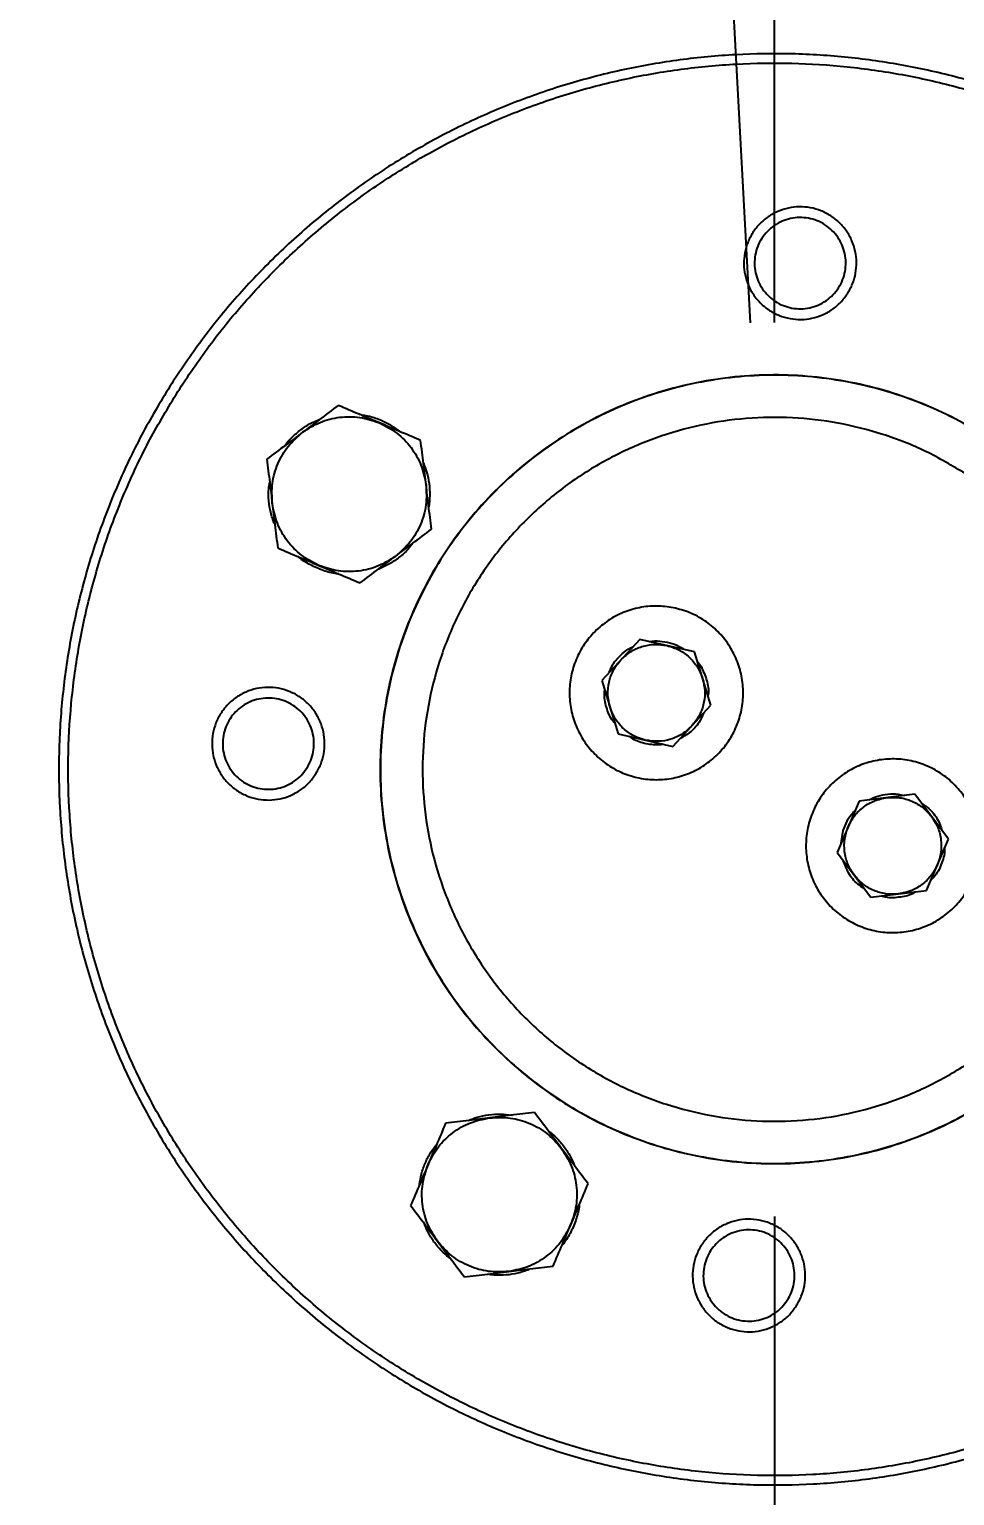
# Model space of a CAD drawing. Header units: millimetres. Extents: x 1293 to 41893, y 1011 to 26911.
# Drawn here: x 32228.7 to 32360.1, y 6979.1 to 7187.4 of the extents above; entities that cross this region are included whole.
import ezdxf

# ---------------------------------------------------------------- set-up
doc = ezdxf.new("R2010")
doc.units = ezdxf.units.MM
doc.header["$LTSCALE"] = 50
doc.layers.add('CAPA_1', color=7, linetype='Continuous')
doc.layers.add('MAQUINAS', color=11, linetype='Continuous')
doc.styles.add('SLDTEXTSTYLE0', font='TXT', dxfattribs={"width": 0.75})
doc.dimstyles.new('SLDDIMSTYLE0', dxfattribs={"dimtxt": 100, "dimasz": 100, "dimexe": 0, "dimexo": 0.0625, "dimgap": 25, "dimtad": 2, "dimdec": 0, "dimlfac": 1.5, "dimrnd": 1e-09, "dimzin": 12, "dimdsep": 46, "dimtxsty": 'SLDTEXTSTYLE0', "dimsah": 1, "dimcen": 0.09, "dimadec": 0, "dimazin": 3, "dimtfac": 1, "dimtdec": 0, "dimtofl": 0, "dimtmove": 0, "dimatfit": 3, "dimfxl": 1, "dimfrac": 2, "dimtolj": 1, "dimtzin": 12, "dimarcsym": 0})

# ---------------------------------------------------------------- blocks, each defined once
blk = doc.blocks.new('_D_31')
at = {"layer": 'CAPA_1', "transparency": 16777216}
for p, q in [((30433.48, 7043.47), (30433.48, 8732.61)), ((32334.55, 7145.82), (32334.55, 8732.61)), ((32334.55, 8682.61), (30433.48, 8682.61))]:
    blk.add_line(p, q, dxfattribs=at)
for points in [[(30433.48, 8682.61), (30533.48, 8667.22), (30533.48, 8697.99)], [(32334.55, 8682.61), (32234.55, 8697.99), (32234.55, 8667.22)]]:
    blk.add_solid(points, dxfattribs=at)
at = {"layer": 'CAPA_1', "transparency": 16777216, "insert": (31236.24, 8811.51), "char_height": 100, "attachment_point": 1, "style": 'SLDTEXTSTYLE0'}
blk.add_mtext('2852', dxfattribs=at)
blk = doc.blocks.new('_D_32')
at = {"layer": 'CAPA_1', "transparency": 16777216}
for p, q in [((32331.13, 7145.73), (32262.39, 8422.58)), ((32265.08, 8372.66), (30364, 8270.3)), ((30430.06, 7043.38), (30361.32, 8320.23))]:
    blk.add_line(p, q, dxfattribs=at)
for points in [[(32265.08, 8372.66), (32164.39, 8382.64), (32166.05, 8351.92)], [(30364, 8270.3), (30464.69, 8260.32), (30463.03, 8291.04)]]:
    blk.add_solid(points, dxfattribs=at)
at = {"layer": 'CAPA_1', "transparency": 16777216, "insert": (31160.05, 8442.25), "char_height": 100, "attachment_point": 1, "rotation": 3.0819, "style": 'SLDTEXTSTYLE0'}
blk.add_mtext('2856', dxfattribs=at)
blk = doc.blocks.new('_D_33')
at = {"layer": 'CAPA_1', "transparency": 16777216}
for p, q in [((32398.05, 7082.32), (33347.97, 7082.32)), ((33297.97, 7082.32), (33297.97, 6676.03)), ((32899.11, 6676.03), (33347.97, 6676.03))]:
    blk.add_line(p, q, dxfattribs=at)
for points in [[(33297.97, 7082.32), (33282.59, 6982.32), (33313.36, 6982.32)], [(33297.97, 6676.03), (33313.36, 6776.03), (33282.59, 6776.03)]]:
    blk.add_solid(points, dxfattribs=at)
at = {"layer": 'CAPA_1', "transparency": 16777216, "insert": (33169.07, 6768.34), "char_height": 100, "attachment_point": 1, "rotation": 90, "style": 'SLDTEXTSTYLE0'}
blk.add_mtext('609', dxfattribs=at)
blk = doc.blocks.new('_D_37')
at = {"layer": 'CAPA_1', "transparency": 16777216}
for p, q in [((32334.55, 7018.82), (32334.55, 4682.7)), ((31494.97, 5040.86), (31494.97, 4682.7)), ((31494.97, 4732.7), (32334.55, 4732.7))]:
    blk.add_line(p, q, dxfattribs=at)
for points in [[(31494.97, 4732.7), (31594.97, 4717.31), (31594.97, 4748.08)], [(32334.55, 4732.7), (32234.55, 4748.08), (32234.55, 4717.31)]]:
    blk.add_solid(points, dxfattribs=at)
at = {"layer": 'CAPA_1', "transparency": 16777216, "insert": (31766.98, 4861.6), "char_height": 100, "attachment_point": 1, "style": 'SLDTEXTSTYLE0'}
blk.add_mtext('1259', dxfattribs=at)

msp = doc.modelspace()

# ---------------------------------------------------------------- linework, layer by layer
at = {"layer": 'MAQUINAS', "linetype": 'Continuous', "lineweight": 25}
for p, q in [((32315.3956208, 7100.784431), (32309.9959803, 7094.9414852)), ((32323.1555806, 7099.029678), (32315.3956208, 7100.784431)), ((32325.5158998, 7091.4319793), (32323.1555806, 7099.029678)), ((32323.5882563, 7097.6369259), (32324.1079892, 7096.9175833)), ((32323.8751954, 7096.7132894), (32324.1079892, 7096.9175833)), ((32309.9959803, 7094.9414852), (32312.3562996, 7087.3437864)), ((32320.1162593, 7085.5890335), (32325.5158998, 7091.4319793)), ((32312.3562996, 7087.3437864), (32320.1162593, 7085.5890335)), ((32354.4571238, 7078.7820434), (32346.5596578, 7077.8196689)), ((32359.2392976, 7072.4238246), (32354.4571238, 7078.7820434)), ((32346.5596578, 7077.8196689), (32343.4443657, 7070.4990754)), ((32344.0200177, 7071.8517942), (32344.2994478, 7073.6230715)), ((32356.1240054, 7065.1032311), (32359.2392976, 7072.4238246)), ((32343.4443657, 7070.4990754), (32348.2265395, 7064.1408566)), ((32348.2265395, 7064.1408566), (32356.1240054, 7065.1032311))]:
    msp.add_line(p, q, dxfattribs=at)
for points in [[(32558.7347121, 6937.3078323), (32561.3785996, 6941.5440253), (32566.6663746, 6950.0164113), (32573.678706, 6963.2635377), (32579.9892899, 6976.8525137), (32585.5140576, 6990.7821199), (32590.252832, 7004.9973991), (32594.186093, 7019.4566069), (32597.3027003, 7034.1134502), (32599.5925169, 7048.9220272), (32601.048427, 7063.8356874), (32601.6658259, 7078.8075222), (32601.4427774, 7093.7904205), (32600.3799817, 7108.7372418), (32598.480783, 7123.6009574), (32595.751157, 7138.3348008), (32592.1996919, 7152.8924138), (32587.8375621, 7167.2279927), (32582.6784925, 7181.2964325), (32576.7387153, 7195.0534687), (32570.0369192, 7208.4558166), (32562.5941907, 7221.4613074), (32554.4339474, 7234.0290211), (32545.5818642, 7246.1194149), (32536.0657932, 7257.694448), (32525.9156755, 7268.7177011), (32515.1634471, 7279.154491), (32503.8429384, 7288.9719796), (32491.989768, 7298.1392775), (32479.6412304, 7306.6275409), (32466.8361785, 7314.4100628), (32453.6149019, 7321.4623563), (32440.0189996, 7327.7622323), (32426.0912492, 7333.2898692), (32411.8754727, 7338.0278748), (32397.4163982, 7341.9613418), (32382.7595192, 7345.0778939), (32367.9509517, 7347.3677253), (32353.037289, 7348.8236314), (32338.0654549, 7349.4410314), (32323.0825564, 7349.2179826), (32308.1357352, 7348.155187), (32293.2720195, 7346.2559883), (32278.5381762, 7343.5263622), (32263.9805632, 7339.9748972), (32249.6449843, 7335.6127674), (32235.5765445, 7330.4536977), (32221.8195083, 7324.5139205), (32208.4171604, 7317.8121245), (32195.4116696, 7310.369396), (32182.8439559, 7302.2091526), (32170.7535621, 7293.3570695), (32159.1785289, 7283.8409985), (32148.1552758, 7273.6908808), (32137.718486, 7262.9386524), (32127.9009974, 7251.6181437), (32118.7336995, 7239.7649733), (32110.245436, 7227.4164357), (32102.4629142, 7214.6113838), (32095.4106207, 7201.3901072), (32089.1107447, 7187.7942049), (32083.5831078, 7173.8664545), (32078.8451021, 7159.650678), (32074.9116352, 7145.1916035), (32071.7950831, 7130.5347245), (32069.5052516, 7115.726157), (32068.0493455, 7100.8124943), (32067.4319456, 7085.8406602), (32067.6549943, 7070.8577617), (32068.71779, 7055.9109405), (32070.6169887, 7041.0472248), (32073.3466147, 7026.3133814), (32076.8980797, 7011.7557685), (32081.2602095, 6997.4201896), (32086.4192792, 6983.3517498), (32092.3590564, 6969.5947135), (32099.0608524, 6956.1923656), (32106.5035809, 6943.1868748), (32114.6638243, 6930.6191612), (32123.5159075, 6918.5287674), (32133.0319785, 6906.9537342), (32143.1820962, 6895.9304811), (32153.9343246, 6885.4936913), (32165.2548333, 6875.6762027), (32177.1080037, 6866.5089048), (32189.4565413, 6858.0206413), (32202.2615932, 6850.2381195), (32215.4828698, 6843.185826), (32229.0787721, 6836.8859499), (32243.0065225, 6831.3583131), (32257.2222989, 6826.6203074), (32271.6813735, 6822.6868405), (32286.3382525, 6819.5702883), (32301.1468199, 6817.2804569), (32316.0604827, 6815.8245508), (32331.0323168, 6815.2071508), (32346.0152153, 6815.4301996), (32360.9620365, 6816.4929953), (32375.8257522, 6818.3921939), (32390.5595955, 6821.12182), (32405.1172085, 6824.673285), (32419.4527874, 6829.0354148), (32433.5212273, 6834.1944844), (32447.2782632, 6840.1342618), (32460.6806121, 6846.8360572), (32473.686099, 6854.2787882), (32486.2538274, 6862.4390221), (32498.3441661, 6871.2911409), (32509.9194052, 6880.8070786), (32520.9418895, 6890.9576936), (32531.3815485, 6901.7080661), (32541.1883293, 6913.0355013), (32550.3955893, 6924.8628218), (32555.9550045, 6933.1594955), (32558.7347121, 6937.3078323)], [(32533.2654109, 6953.782838), (32530.8015004, 6950.1057854), (32525.8736792, 6942.7516801), (32517.7124375, 6932.2680377), (32509.0197854, 6922.2274897), (32499.766155, 6912.6984454), (32489.995913, 6903.7010214), (32479.7357135, 6895.2661702), (32469.018934, 6887.4197228), (32457.8789999, 6880.1865567), (32446.3510402, 6873.5893794), (32434.4713052, 6867.6489616), (32422.2771785, 6862.3839903), (32409.8070258, 6857.8110322), (32397.1000832, 6853.9444752), (32384.1963314, 6850.796485), (32371.1363703, 6848.3769663), (32357.9612915, 6846.6935318), (32344.7125487, 6845.7514782), (32331.4318271, 6845.5537695), (32318.160913, 6846.1010279), (32304.9415615, 6847.3915315), (32291.8153656, 6849.4212197), (32278.8236252, 6852.1837066), (32266.0072171, 6855.6703003), (32253.4064664, 6859.8700307), (32241.0610197, 6864.7696838), (32229.0097205, 6870.3538436), (32217.2904866, 6876.6049402), (32205.9401909, 6883.5033054), (32194.9945458, 6891.0272343), (32184.4879903, 6899.1530539), (32174.4535819, 6907.8551974), (32164.9228925, 6917.1062845), (32155.9259093, 6926.877208), (32147.49094, 6937.1372249), (32139.6445242, 6947.8540533), (32132.4113497, 6958.9939743), (32125.8141746, 6970.5219375), (32119.8737562, 6982.4016715), (32114.6087851, 6994.5957985), (32110.0358269, 7007.0659512), (32106.16927, 7019.7728938), (32103.0212797, 7032.6766456), (32100.601761, 7045.7366066), (32098.9183265, 7058.9116854), (32097.9762729, 7072.1604283), (32097.7785642, 7085.4411498), (32098.3258226, 7098.712064), (32099.6163262, 7111.9314154), (32101.6460145, 7125.0576113), (32104.4085014, 7138.0493518), (32107.895095, 7150.8657599), (32112.0948254, 7163.4665106), (32116.9944785, 7175.8119572), (32122.5786383, 7187.8632564), (32128.8297349, 7199.5824904), (32135.7281001, 7210.932786), (32143.252029, 7221.8784311), (32151.3778486, 7232.3849867), (32160.0799921, 7242.4193951), (32169.3310792, 7251.9500845), (32179.1020027, 7260.9470677), (32189.3620196, 7269.382037), (32200.0788481, 7277.2284528), (32211.218769, 7284.4616273), (32222.7467322, 7291.0588024), (32234.6264663, 7296.9992208), (32246.8205933, 7302.2641919), (32259.2907459, 7306.83715), (32271.9976885, 7310.703707), (32284.9014403, 7313.8516972), (32297.9614013, 7316.271216), (32311.1364801, 7317.9546505), (32324.385223, 7318.8967041), (32337.6659446, 7319.0944127), (32350.9368587, 7318.5471543), (32364.1562102, 7317.2566508), (32377.2824061, 7315.2269625), (32390.2741465, 7312.4644756), (32403.0905546, 7308.9778819), (32415.6913053, 7304.7781516), (32428.036752, 7299.8784984), (32440.0880512, 7294.2943386), (32451.8072851, 7288.043242), (32463.1575808, 7281.1448768), (32474.1032259, 7273.6209479), (32484.6097814, 7265.4951283), (32494.6441898, 7256.7929849), (32504.1748792, 7247.5418977), (32513.1718624, 7237.7709743), (32521.6068317, 7227.5109574), (32529.4532475, 7216.7941289), (32536.686422, 7205.6542079), (32543.2835971, 7194.1262448), (32549.2240155, 7182.2465107), (32554.4889866, 7170.0523837), (32559.0619447, 7157.5822311), (32562.9285017, 7144.8752885), (32566.076492, 7131.9715367), (32568.4960107, 7118.9115756), (32570.1794452, 7105.7364968), (32571.1214989, 7092.4877539), (32571.3192072, 7079.2070325), (32570.7719498, 7065.9361178), (32569.4814427, 7052.7167686), (32567.4517676, 7039.5905642), (32564.6892317, 7026.5988554), (32561.2028206, 7013.7823292), (32557.0024088, 7001.1820193), (32552.1052989, 6988.8349276), (32546.5116478, 6976.7897679), (32540.2959733, 6965.0476209), (32535.6089317, 6957.5377656), (32533.2654109, 6953.782838)], [(32530.4665867, 6955.5932782), (32528.037379, 6951.968015), (32523.1789638, 6944.7174887), (32515.1326691, 6934.3815032), (32506.5624487, 6924.4823714), (32497.4391512, 6915.087539), (32487.8065182, 6906.2168393), (32477.6908286, 6897.9007888), (32467.1249896, 6890.1648547), (32456.141956, 6883.0335643), (32444.776362, 6876.5293049), (32433.0639472, 6870.6725549), (32421.0415687, 6865.4817382), (32408.747052, 6860.973188), (32396.2190804, 6857.1610895), (32383.4970716, 6854.0574372), (32370.6210537, 6851.6719962), (32357.6315394, 6850.012272), (32344.5693985, 6849.0834868), (32331.4757294, 6848.8885628), (32318.3917295, 6849.4281133), (32305.3585661, 6850.7004407), (32292.4172462, 6852.7015419), (32279.608488, 6855.4251205), (32266.9725927, 6858.8626072), (32254.5493173, 6863.0031865), (32242.3777502, 6867.8338304), (32230.4961876, 6873.3393401), (32218.9420133, 6879.502393), (32207.751581, 6886.3035981), (32196.9600999, 6893.7215562), (32186.601524, 6901.7329277), (32176.7084453, 6910.3125057), (32167.311991, 6919.4332959), (32158.4417258, 6929.0666007), (32150.1255589, 6939.1821103), (32142.3896561, 6949.7479975), (32135.2583572, 6960.7310182), (32128.7541001, 6972.0966157), (32122.8973495, 6983.8090296), (32117.706533, 6995.8314083), (32113.1979827, 7008.125925), (32109.3858843, 7020.6538965), (32106.2822319, 7033.3759054), (32103.8967909, 7046.2519233), (32102.2370668, 7059.2414376), (32101.3082815, 7072.3035785), (32101.1133575, 7085.3972476), (32101.652908, 7098.4812474), (32102.9252355, 7111.5144109), (32104.9263366, 7124.4557308), (32107.6499152, 7137.2644889), (32111.087402, 7149.9003843), (32115.2279812, 7162.3236596), (32120.0586251, 7174.4952267), (32125.5641348, 7186.3767893), (32131.7271878, 7197.9309636), (32138.5283929, 7209.121396), (32145.946351, 7219.912877), (32153.9577224, 7230.2714529), (32162.5373004, 7240.1645317), (32171.6580906, 7249.560986), (32181.2913954, 7258.4312511), (32191.406905, 7266.747418), (32201.9727923, 7274.4833209), (32212.9558129, 7281.6146197), (32224.3214104, 7288.1188769), (32236.0338243, 7293.9756274), (32248.056203, 7299.166444), (32260.3507197, 7303.6749943), (32272.8786913, 7307.4870927), (32285.6007001, 7310.590745), (32298.476718, 7312.976186), (32311.4662323, 7314.6359102), (32324.5283732, 7315.5646954), (32337.6220423, 7315.7596195), (32350.7060422, 7315.2200689), (32363.7392056, 7313.9477415), (32376.6805255, 7311.9466404), (32389.4892837, 7309.2230617), (32402.125179, 7305.785575), (32414.5484543, 7301.6449958), (32426.7200214, 7296.8143518), (32438.601584, 7291.3088422), (32450.1557584, 7285.1457892), (32461.3461907, 7278.3445841), (32472.1376718, 7270.926626), (32482.4962476, 7262.9152546), (32492.3893264, 7254.3356765), (32501.7857807, 7245.2148864), (32510.6560459, 7235.5815815), (32518.9722128, 7225.4660719), (32526.7081156, 7214.9001847), (32533.8394145, 7203.917164), (32540.3436716, 7192.5515666), (32546.2004222, 7180.8391527), (32551.3912387, 7168.816774), (32555.899789, 7156.5222573), (32559.7118874, 7143.9942857), (32562.8155398, 7131.2722769), (32565.2009808, 7118.3962589), (32566.8607049, 7105.4067446), (32567.7894902, 7092.3446037), (32567.984414, 7079.2509348), (32567.4448644, 7066.1669343), (32566.1725335, 7053.1337731), (32564.1714453, 7040.1924449), (32561.4478184, 7027.3837179), (32558.0105117, 7014.7477061), (32553.8692606, 7002.3248654), (32549.0411241, 6990.1516764), (32543.5262568, 6978.2761668), (32537.398127, 6966.6994022), (32532.7771001, 6959.2953195), (32530.4665867, 6955.5932782)], [(32250.3042745, 7136.8183407), (32248.927649, 7134.5804599), (32246.174398, 7130.1046983), (32242.7285514, 7123.0064484), (32239.8115167, 7115.6815001), (32237.4885614, 7108.1444289), (32235.761338, 7100.4498985), (32234.64389, 7092.6431525), (32234.1421974, 7084.7729104), (32234.2595968, 7076.8875371), (32234.9952993, 7069.035691), (32236.3447865, 7061.2657699), (32238.2997336, 7053.6256809), (32240.848089, 7046.1625271), (32243.9741408, 7038.9223213), (32247.6586162, 7031.9497019), (32251.8787989, 7025.2876573), (32256.6086702, 7018.9772614), (32261.8190689, 7013.0574197), (32267.477871, 7007.56463), (32273.5501883, 7002.5327573), (32279.9985828, 6997.9928247), (32286.7832981, 6993.9728224), (32293.8625041, 6990.4975351), (32301.1925552, 6987.588389), (32308.7282592, 6985.26332), (32316.4231559, 6983.5366629), (32324.2298037, 6982.4190632), (32332.1000722, 6981.9174112), (32339.9854383, 6982.0347998), (32347.8372864, 6982.7705052), (32355.607207, 6984.1199916), (32363.2472961, 6986.0749389), (32370.7104499, 6988.6232942), (32377.9506556, 6991.7493461), (32384.9232751, 6995.4338214), (32391.5853196, 6999.6540042), (32397.8957156, 7004.3838755), (32403.8155573, 7009.5942741), (32409.3083469, 7015.2530763), (32414.3402196, 7021.3253936), (32418.8801522, 7027.7737881), (32422.9001545, 7034.5585034), (32426.3754419, 7041.6377094), (32429.284588, 7048.9677605), (32431.609657, 7056.5034644), (32433.336314, 7064.1983611), (32434.4539137, 7072.005009), (32434.9555657, 7079.8752774), (32434.8381771, 7087.7606436), (32434.1024717, 7095.6124916), (32432.7529854, 7103.3824123), (32430.7980381, 7111.0225013), (32428.2496827, 7118.4856552), (32425.1236308, 7125.7258609), (32421.4391555, 7132.6984803), (32417.2189728, 7139.3605249), (32412.4891015, 7145.6709209), (32407.2787028, 7151.5907626), (32401.6199007, 7157.0835522), (32395.5475834, 7162.1154249), (32389.0991889, 7166.6553575), (32382.3144736, 7170.6753598), (32375.2352676, 7174.1506472), (32367.9052165, 7177.0597933), (32360.3695125, 7179.3848622), (32352.6746158, 7181.1115193), (32344.867968, 7182.229119), (32336.9976995, 7182.730771), (32329.1123334, 7182.6133824), (32321.2604853, 7181.877677), (32313.4905649, 7180.5281905), (32305.850475, 7178.5732437), (32298.3873241, 7176.0248865), (32291.1471075, 7172.8988417), (32284.1745287, 7169.21434), (32277.5123324, 7164.9942555), (32271.2025028, 7160.2640178), (32265.2805473, 7155.0549865), (32259.7956463, 7149.3910815), (32254.7343329, 7143.3378082), (32251.7809606, 7138.9914965), (32250.3042745, 7136.8183407)], [(32419.9130269, 7027.1056655), (32421.3079464, 7029.3732855), (32424.0977855, 7033.9085256), (32427.5894241, 7041.1011045), (32430.5452234, 7048.5233943), (32432.8990485, 7056.160626), (32434.649225, 7063.9574092), (32435.7815228, 7071.8678994), (32436.2898825, 7079.8427294), (32436.1709229, 7087.8328917), (32435.4254436, 7095.7890813), (32434.0580231, 7103.6622572), (32432.0770966, 7111.4038755), (32429.494876, 7118.9662075), (32426.3272819, 7126.3026286), (32422.5938435, 7133.3679074), (32418.3175786, 7140.1184841), (32413.5248519, 7146.5127392), (32408.245212, 7152.5112499), (32402.5112098, 7158.0770334), (32396.3581973, 7163.1757749), (32389.8241099, 7167.7760388), (32382.9492322, 7171.849463), (32375.7759504, 7175.3709336), (32368.34849, 7178.3187395), (32360.7126438, 7180.6747064), (32352.9154893, 7182.424309), (32345.0050986, 7183.5567606), (32337.0302419, 7184.065079), (32329.0400868, 7183.9461305), (32321.0838952, 7183.2006483), (32313.2107201, 7181.8332284), (32305.4691008, 7179.8523023), (32297.9067718, 7177.2700798), (32290.5703396, 7174.1024928), (32283.505102, 7170.3690277), (32276.7543715, 7166.0928623), (32270.3606904, 7161.2997643), (32264.3600378, 7156.02151), (32258.8022478, 7150.2823372), (32253.6736744, 7144.1486217), (32250.6810546, 7139.7445517), (32249.1847448, 7137.5425168)], [(32344.9051251, 7149.8870122), (32344.5957448, 7149.4635486), (32343.9769841, 7148.6166214), (32342.757206, 7147.6067708), (32341.3803672, 7146.8395381), (32339.8758795, 7146.3596085), (32338.3078561, 7146.1813525), (32336.7348682, 7146.3127116), (32335.2178167, 7146.7483453), (32333.8148801, 7147.4715909), (32332.5800049, 7148.4546334), (32331.5606378, 7149.6597007), (32330.7959551, 7151.0404812), (32330.3153423, 7152.5439127), (32330.1372693, 7154.1122191), (32330.2685793, 7155.6851313), (32330.7042262, 7157.202203), (32331.4274682, 7158.6051342), (32332.4105117, 7159.8400109), (32333.6155788, 7160.8593775), (32334.9963593, 7161.6240604), (32336.4997908, 7162.1046732), (32338.0680973, 7162.2827462), (32339.6410093, 7162.1514362), (32341.1580815, 7161.7157891), (32342.5610112, 7160.992548), (32343.7958933, 7160.009501), (32344.8152396, 7158.8044471), (32345.5799983, 7157.4236174), (32346.0603281, 7155.920369), (32346.2394573, 7154.3513794), (32346.1042055, 7152.781017), (32345.6832697, 7151.2544293), (32345.1645066, 7150.3428179), (32344.9051251, 7149.8870122)], [(32343.6306077, 7150.7114432), (32343.3799292, 7150.3683276), (32342.8785722, 7149.6820964), (32341.8902348, 7148.8638548), (32340.7746374, 7148.2421968), (32339.5556112, 7147.8533291), (32338.2851045, 7147.7088954), (32337.0105753, 7147.8153304), (32335.7813692, 7148.168307), (32334.6446258, 7148.7543239), (32333.6440558, 7149.550844), (32332.8181034, 7150.5272618), (32332.1985116, 7151.646053), (32331.8090903, 7152.8642234), (32331.6648048, 7154.1349594), (32331.7712001, 7155.4094272), (32332.1241873, 7156.6386497), (32332.7102014, 7157.7753887), (32333.5067222, 7158.7759599), (32334.4831399, 7159.6019119), (32335.6019311, 7160.2215039), (32336.8201016, 7160.6109252), (32338.0908375, 7160.7552106), (32339.3653052, 7160.6488154), (32340.5945281, 7160.295828), (32341.7312659, 7159.7098146), (32342.7318415, 7158.913291), (32343.5577771, 7157.936884), (32344.1774305, 7156.818053), (32344.5666225, 7155.6000309), (32344.7117637, 7154.3287414), (32344.6021745, 7153.0563396), (32344.2611071, 7151.8194066), (32343.8407742, 7151.0807644), (32343.6306077, 7150.7114432)], [(32249.1847448, 7137.5425168), (32247.7898253, 7135.2748967), (32244.9999862, 7130.7396566), (32241.5083476, 7123.5470777), (32238.5525483, 7116.1247879), (32236.1987232, 7108.4875563), (32234.4485466, 7100.690773), (32233.3162489, 7092.7802829), (32232.8078892, 7084.8054528), (32232.9268488, 7076.8152906), (32233.6723281, 7068.859101), (32235.0397486, 7060.9859251), (32237.0206751, 7053.2443067), (32239.6028956, 7045.6819747), (32242.7704897, 7038.3455536), (32246.5039282, 7031.2802748), (32250.7801931, 7024.5296981), (32255.5729198, 7018.135443), (32260.8525597, 7012.1369323), (32266.5865618, 7006.5711488), (32272.7395744, 7001.4724074), (32279.2736618, 6996.8721434), (32286.1485395, 6992.7987192), (32293.3218213, 6989.2772486), (32300.7492817, 6986.3294428), (32308.3851279, 6983.9734759), (32316.1822824, 6982.2238732), (32324.0926731, 6981.0914217), (32332.0675298, 6980.5831032), (32340.0576849, 6980.7020518), (32348.0138765, 6981.4475339), (32355.8870516, 6982.8149538), (32363.6286709, 6984.79588), (32371.1909999, 6987.3781024), (32378.5274321, 6990.5456894), (32385.5926697, 6994.2791545), (32392.3434002, 6998.5553199), (32398.7370813, 7003.3484179), (32404.7377338, 7008.6266723), (32410.2955239, 7014.3658451), (32415.4240973, 7020.4995606), (32418.416717, 7024.9036305), (32419.9130269, 7027.1056655)], [(32381.5866425, 7051.8973705), (32380.547271, 7050.3863061), (32378.4685279, 7047.3641772), (32374.8060623, 7043.2461831), (32370.788422, 7039.4834923), (32366.4130603, 7036.139017), (32361.7331644, 7033.2378188), (32356.7908433, 7030.809753), (32351.6344877, 7028.8776899), (32346.3135434, 7027.460374), (32340.8793111, 7026.5714178), (32335.3841102, 7026.2193925), (32329.8808664, 7026.4076855), (32324.422578, 7027.1344843), (32319.0618115, 7028.392789), (32313.850194, 7030.1704817), (32308.8379162, 7032.4504422), (32304.0732491, 7035.2107132), (32299.602079, 7038.4247117), (32295.4674658, 7042.0614853), (32291.709228, 7046.0860098), (32288.3635596, 7050.4595268), (32285.4626811, 7055.139917), (32283.0345296, 7060.0821057), (32281.1024895, 7065.2384968), (32279.6851674, 7070.5594315), (32278.7962129, 7075.9936664), (32278.4441871, 7081.4888667), (32278.6324803, 7086.9921106), (32279.359279, 7092.450399), (32280.6175838, 7097.8111655), (32282.3952765, 7103.022783), (32284.6752369, 7108.0350608), (32287.4355079, 7112.7997279), (32290.6495065, 7117.2708979), (32294.28628, 7121.4055112), (32298.3108045, 7125.1637489), (32302.6843215, 7128.5094174), (32307.3647117, 7131.4102959), (32312.3069004, 7133.8384474), (32317.4632915, 7135.7704875), (32322.7842262, 7137.1878096), (32328.2184611, 7138.0767641), (32333.7136614, 7138.4287898), (32339.2169053, 7138.2404967), (32344.6751937, 7137.513698), (32350.0359602, 7136.2553932), (32355.2475777, 7134.4777005), (32360.2598555, 7132.19774), (32365.0245226, 7129.4374691), (32369.4956927, 7126.2234705), (32373.6303059, 7122.5866969), (32377.3885436, 7118.5621724), (32380.7342121, 7114.1886554), (32383.6350906, 7109.5082652), (32386.063242, 7104.5660767), (32387.9952827, 7099.4096851), (32389.4126023, 7094.088752), (32390.3015663, 7088.654511), (32390.6535566, 7083.1593337), (32390.4653959, 7077.6560041), (32389.7381029, 7072.1980354), (32388.4816427, 7066.8360757), (32386.6970659, 7061.6289113), (32384.4427974, 7056.6000144), (32382.5386942, 7053.4649185), (32381.5866425, 7051.8973705)], [(32381.562153, 7051.9132118), (32380.5233225, 7050.4029341), (32378.4456617, 7047.3823786), (32374.7851029, 7043.2665285), (32370.7695543, 7039.5057966), (32366.3964707, 7036.1630627), (32361.7190113, 7033.2633749), (32356.7792634, 7030.8365732), (32351.6255923, 7028.905516), (32346.3074183, 7027.488938), (32340.8760153, 7026.6004447), (32335.3836753, 7026.2486026), (32329.8832967, 7026.4367976), (32324.4278501, 7027.163218), (32319.0698746, 7028.4208676), (32313.8609704, 7030.1976348), (32308.8513022, 7032.4764082), (32304.0891158, 7035.2352421), (32299.6202736, 7038.4475673), (32295.487813, 7042.0824475), (32291.7315319, 7046.1048767), (32288.3876054, 7050.4761167), (32285.4882372, 7055.1540701), (32283.0613498, 7060.0936856), (32281.1303156, 7065.2473922), (32279.7137314, 7070.5655566), (32278.8252398, 7075.9969622), (32278.4733973, 7081.4893015), (32278.6615924, 7086.9896803), (32279.3880127, 7092.4451269), (32280.6456624, 7097.8031024), (32282.4224295, 7103.0120065), (32284.701203, 7108.0216747), (32287.4600368, 7112.7838612), (32290.6723621, 7117.2527034), (32294.3072422, 7121.3851639), (32298.3296714, 7125.141445), (32302.7009114, 7128.4853716), (32307.3788648, 7131.3847398), (32312.3184804, 7133.8116271), (32317.4721869, 7135.7426613), (32322.7903514, 7137.1592455), (32328.2217569, 7138.0477372), (32333.7140962, 7138.3995797), (32339.214475, 7138.2113846), (32344.6699216, 7137.4849643), (32350.0278971, 7136.2273146), (32355.2368012, 7134.4505474), (32360.2464695, 7132.171774), (32365.0086559, 7129.4129401), (32369.4774981, 7126.2006149), (32373.6099587, 7122.5657347), (32377.3662398, 7118.5433056), (32380.7101663, 7114.1720656), (32383.6095346, 7109.4941121), (32386.0364217, 7104.5544967), (32387.9674566, 7099.4007897), (32389.3840382, 7094.0826269), (32390.2725394, 7088.6512152), (32390.6243464, 7083.1588988), (32390.4362837, 7077.6584344), (32389.7093694, 7072.2033074), (32388.4535634, 7066.8441393), (32386.6699156, 7061.6396859), (32384.4168208, 7056.6134073), (32382.5137089, 7053.4799436), (32381.562153, 7051.9132118)], [(32267.5075338, 7130.2004238), (32268.318664, 7130.7200462), (32269.9409245, 7131.7592908), (32272.7747746, 7132.4402202), (32275.6892065, 7132.4616185), (32277.5139605, 7131.8435316), (32278.4263374, 7131.5344882)], [(32278.4263374, 7131.5344882), (32279.2819087, 7131.09184), (32280.9930511, 7130.2065436), (32282.9996784, 7128.0928221), (32284.4754258, 7125.5795491), (32284.8525239, 7123.6902224), (32285.0410729, 7122.7455591)], [(32361.7054886, 7124.3064556), (32363.4924723, 7123.0522082), (32367.0664398, 7120.5437134), (32371.7465021, 7115.9345469), (32375.8234637, 7110.80187), (32379.1852669, 7105.1681113), (32381.7857244, 7099.1471879), (32383.5773047, 7092.8374244), (32384.5301672, 7086.3480408), (32384.62779, 7079.789735), (32383.8685612, 7073.2748119), (32382.2654557, 7066.9147193), (32379.8459074, 7060.8182867), (32376.6513143, 7055.089824), (32372.7363371, 7049.8273473), (32368.1679619, 7045.1208988), (32363.024355, 7041.0510073), (32357.3935249, 7037.6873097), (32351.3718168, 7035.0873598), (32345.0622636, 7033.2956435), (32338.5728236, 7032.3428175), (32332.0145329, 7032.2451849), (32325.4996057, 7033.0044164), (32319.1395142, 7034.6075211), (32313.0430814, 7037.0270696), (32307.3146188, 7040.2216626), (32302.052142, 7044.1366399), (32297.3456936, 7048.7050151), (32293.2758021, 7053.848622), (32289.9121044, 7059.479452), (32287.3121545, 7065.5011602), (32285.5204382, 7071.8107134), (32284.5676122, 7078.3001533), (32284.4699797, 7084.858444), (32285.2292111, 7091.3733712), (32286.8323158, 7097.7334627), (32289.2518643, 7103.8298956), (32292.4464573, 7109.5583582), (32296.3614347, 7114.820835), (32300.9298097, 7119.5272832), (32306.0734172, 7123.5971758), (32311.7042447, 7126.9608693), (32317.7259626, 7129.5608343), (32324.0354793, 7131.3524943), (32330.5250553, 7132.3055306), (32337.0828384, 7132.4023784), (32343.59966, 7131.6460757), (32349.9526814, 7130.0320409), (32356.0755004, 7127.6532837), (32359.8288259, 7125.422065), (32361.7054886, 7124.3064556)], [(32263.2034657, 7120.0774304), (32263.1590246, 7121.0397009), (32263.0701426, 7122.9642419), (32263.8973655, 7125.7588928), (32265.33605, 7128.2935641), (32266.7837059, 7129.5648039), (32267.5075338, 7130.2004238)], [(32285.0410729, 7122.7455591), (32285.0855139, 7121.7832886), (32285.1743959, 7119.8587475), (32284.347173, 7117.0640966), (32282.9084885, 7114.5294253), (32281.4608326, 7113.2581855), (32280.7370047, 7112.6225656)], [(32269.8182011, 7111.2885012), (32268.9626299, 7111.7311494), (32267.2514874, 7112.6164459), (32265.2448602, 7114.7301674), (32263.7691127, 7117.2434403), (32263.3920147, 7119.132767), (32263.2034657, 7120.0774304)], [(32280.7370047, 7112.6225656), (32279.9258745, 7112.1029433), (32278.3036141, 7111.0636987), (32275.4697639, 7110.3827693), (32272.555332, 7110.361371), (32270.7305781, 7110.9794578), (32269.8182011, 7111.2885012)], [(32320.476184, 7105.2163367), (32321.2533893, 7104.9935279), (32322.8077999, 7104.5479103), (32324.9172648, 7103.3190097), (32326.7590296, 7101.7339224), (32328.2527995, 7099.8114779), (32329.3437199, 7097.6368311), (32329.9891841, 7095.2905309), (32330.1645702, 7092.8635541), (32329.8630892, 7090.448951), (32329.0963401, 7088.1395715), (32327.893785, 7086.0241483), (32326.3016385, 7084.1839801), (32324.3810854, 7082.6897824), (32322.2059318, 7081.5989766), (32319.8597675, 7080.9534817), (32317.4327542, 7080.7781039), (32315.0181609, 7081.0795826), (32312.7087788, 7081.8463323), (32310.5933563, 7083.0488872), (32308.7531879, 7084.6410338), (32307.2589902, 7086.5615868), (32306.1681844, 7088.7367405), (32305.5226895, 7091.0829047), (32305.3473118, 7093.5099186), (32305.64879, 7095.9245094), (32306.4155419, 7098.2339012), (32307.6180886, 7100.3492873), (32309.2102659, 7102.1895915), (32311.1307043, 7103.6832823), (32313.3062857, 7104.7759797), (32315.6508537, 7105.4144152), (32318.0838244, 7105.6161388), (32319.6787308, 7105.3496041), (32320.476184, 7105.2163367)], [(32312.6958006, 7097.8629581), (32313.1375367, 7098.2739678), (32314.0210089, 7099.0959874), (32315.6912653, 7099.8327726), (32317.4849917, 7100.1721165), (32318.678731, 7099.9954085), (32319.2756007, 7099.9070545)], [(32319.2756007, 7099.9070545), (32319.8524136, 7099.7300047), (32321.0060396, 7099.375905), (32322.4792424, 7098.2978132), (32323.6699861, 7096.9140726), (32324.1138222, 7095.79191), (32324.3357402, 7095.2308287)], [(32311.1761399, 7091.1426358), (32311.0410631, 7091.7306954), (32310.7709094, 7092.9068146), (32310.9679629, 7094.7216916), (32311.5709456, 7096.4447762), (32312.3208489, 7097.3902308), (32312.6958006, 7097.8629581)], [(32324.3357402, 7095.2308287), (32324.470817, 7094.6427691), (32324.7409707, 7093.4666499), (32324.5439172, 7091.6517729), (32323.9409345, 7089.9286883), (32323.1910312, 7088.9832337), (32322.8160796, 7088.5105064)], [(32269.3580866, 7081.6180956), (32269.0487063, 7081.194632), (32268.4299456, 7080.3477048), (32267.2101675, 7079.3378542), (32265.8333287, 7078.5706215), (32264.328841, 7078.0906919), (32262.7608176, 7077.9124359), (32261.1878297, 7078.0437949), (32259.6707782, 7078.4794287), (32258.2678416, 7079.2026743), (32257.0329664, 7080.1857168), (32256.0135993, 7081.3907841), (32255.2489166, 7082.7715646), (32254.7683038, 7084.2749961), (32254.5902308, 7085.8433025), (32254.7215408, 7087.4162147), (32255.1571877, 7088.9332864), (32255.8804297, 7090.3362176), (32256.8634732, 7091.5710943), (32258.0685403, 7092.5904609), (32259.4493208, 7093.3551438), (32260.9527523, 7093.8357566), (32262.5210588, 7094.0138296), (32264.0939708, 7093.8825196), (32265.611043, 7093.4468725), (32267.0139727, 7092.7236314), (32268.2488548, 7091.7405844), (32269.2682011, 7090.5355305), (32270.0329598, 7089.1547008), (32270.5132896, 7087.6514524), (32270.6924188, 7086.0824628), (32270.557167, 7084.5121004), (32270.1362312, 7082.9855127), (32269.6174681, 7082.0739013), (32269.3580866, 7081.6180956)], [(32268.0835692, 7082.4425266), (32267.8328907, 7082.099411), (32267.3315337, 7081.4131798), (32266.3431963, 7080.5949382), (32265.2275989, 7079.9732802), (32264.0085727, 7079.5844125), (32262.738066, 7079.4399788), (32261.4635368, 7079.5464138), (32260.2343307, 7079.8993904), (32259.0975873, 7080.4854073), (32258.0970173, 7081.2819273), (32257.2710649, 7082.2583452), (32256.6514731, 7083.3771364), (32256.2620518, 7084.5953068), (32256.1177663, 7085.8660428), (32256.2241616, 7087.1405106), (32256.5771488, 7088.3697331), (32257.1631629, 7089.5064721), (32257.9596837, 7090.5070433), (32258.9361014, 7091.3329953), (32260.0548927, 7091.9525873), (32261.2730631, 7092.3420086), (32262.543799, 7092.486294), (32263.8182667, 7092.3798988), (32265.0474896, 7092.0269114), (32266.1842274, 7091.440898), (32267.184803, 7090.6443744), (32268.0107386, 7089.6679674), (32268.630392, 7088.5491364), (32269.019584, 7087.3311143), (32269.1647252, 7086.0598248), (32269.055136, 7084.787423), (32268.7140686, 7083.55049), (32268.2937357, 7082.8118477), (32268.0835692, 7082.4425266)], [(32316.2362794, 7086.4664099), (32315.6594665, 7086.6434598), (32314.5058406, 7086.9975594), (32313.0326377, 7088.0756513), (32311.841894, 7089.4593919), (32311.398058, 7090.5815545), (32311.1761399, 7091.1426358)], [(32322.8160796, 7088.5105064), (32322.3743434, 7088.0994966), (32321.4908712, 7087.2774771), (32319.8206148, 7086.5406919), (32318.0268885, 7086.2013479), (32316.8331491, 7086.3780559), (32316.2362794, 7086.4664099)], [(32361.1984366, 7078.8748466), (32361.6469548, 7078.2021482), (32362.5439912, 7076.8567512), (32363.3575583, 7074.5549807), (32363.7365632, 7072.1547819), (32363.6319586, 7069.722458), (32363.0570037, 7067.3584311), (32362.0313182, 7065.1516874), (32360.594982, 7063.1875299), (32358.8030147, 7061.5413062), (32356.7243285, 7060.2763156), (32354.4387932, 7059.4411614), (32352.0342442, 7059.0679408), (32349.6030859, 7059.1709955), (32347.2387467, 7059.7463657), (32345.0320868, 7060.7719399), (32343.0679068, 7062.208306), (32341.4216891, 7064.0002652), (32340.1566969, 7066.0789536), (32339.3215431, 7068.3644883), (32338.9483224, 7070.7690375), (32339.0513772, 7073.2001957), (32339.6267473, 7075.564535), (32340.6523214, 7077.7711948), (32342.088688, 7079.7353752), (32343.8806451, 7081.3815913), (32345.9593415, 7082.6465895), (32348.2448464, 7083.4817208), (32350.6495069, 7083.8550253), (32353.0802498, 7083.7516581), (32355.4461389, 7083.1774537), (32357.6470147, 7082.1475291), (32359.6327813, 7080.7273988), (32360.6765515, 7079.492364), (32361.1984366, 7078.8748466)], [(32345.0020118, 7074.1593722), (32345.2794404, 7074.6951829), (32345.8342977, 7075.7668045), (32347.1586545, 7077.0232629), (32348.7331703, 7077.9471183), (32349.9166506, 7078.1829435), (32350.5083908, 7078.3008561)], [(32350.5083908, 7078.3008561), (32351.1111309, 7078.3285013), (32352.316611, 7078.3837915), (32354.0669143, 7077.8650942), (32355.6542544, 7076.9634511), (32356.4502253, 7076.0564397), (32356.8482107, 7075.602934)], [(32356.8482107, 7075.602934), (32357.1735221, 7075.0947684), (32357.8241449, 7074.0784371), (32358.2500915, 7072.3032812), (32358.2629158, 7070.4777829), (32357.8754063, 7069.3349462), (32357.6816515, 7068.7635279)], [(32345.8354526, 7067.319966), (32345.5101412, 7067.8281317), (32344.8595183, 7068.8444629), (32344.4335718, 7070.6196188), (32344.4207475, 7072.4451171), (32344.808257, 7073.5879538), (32345.0020118, 7074.1593722)], [(32357.6816515, 7068.7635279), (32357.4042229, 7068.2277171), (32356.8493655, 7067.1560956), (32355.5250088, 7065.8996371), (32353.950493, 7064.9757818), (32352.7670126, 7064.7399565), (32352.1752725, 7064.6220439)], [(32352.1752725, 7064.6220439), (32351.5725324, 7064.5943987), (32350.3670523, 7064.5391085), (32348.6167489, 7065.0578059), (32347.0294089, 7065.9594489), (32346.233438, 7066.8664603), (32345.8354526, 7067.319966)], [(32285.3384888, 7026.2015427), (32285.781137, 7027.0571139), (32286.6664334, 7028.7682564), (32288.7801549, 7030.7748836), (32291.2934279, 7032.2506311), (32293.1827545, 7032.6277291), (32294.1274179, 7032.8162781)], [(32294.1274179, 7032.8162781), (32295.0896884, 7032.8607192), (32297.0142295, 7032.9496012), (32299.8088804, 7032.1223783), (32302.3435516, 7030.6836938), (32303.6147915, 7029.2360379), (32304.2504114, 7028.51221)], [(32304.2504114, 7028.51221), (32304.7700337, 7027.7010798), (32305.8092783, 7026.0788193), (32306.4902077, 7023.2449692), (32306.511606, 7020.3305373), (32305.8935192, 7018.5057833), (32305.5844757, 7017.5934064)], [(32286.6725531, 7015.2827391), (32286.1529308, 7016.0938693), (32285.1136862, 7017.7161297), (32284.4327568, 7020.5499799), (32284.4113585, 7023.4644118), (32285.0294453, 7025.2891657), (32285.3384888, 7026.2015427)], [(32337.6270032, 7006.0710571), (32337.3176229, 7005.6475935), (32336.6988622, 7004.8006663), (32335.4790841, 7003.7908157), (32334.1022453, 7003.023583), (32332.5977576, 7002.5436534), (32331.0297343, 7002.3653974), (32329.4567463, 7002.4967564), (32327.9396948, 7002.9323902), (32326.5367582, 7003.6556358), (32325.301883, 7004.6386783), (32324.282516, 7005.8437456), (32323.5178332, 7007.2245261), (32323.0372204, 7008.7279576), (32322.8591474, 7010.296264), (32322.9904574, 7011.8691762), (32323.4261043, 7013.3862479), (32324.1493464, 7014.7891791), (32325.1323898, 7016.0240558), (32326.3374569, 7017.0434224), (32327.7182375, 7017.8081053), (32329.221669, 7018.2887181), (32330.7899754, 7018.4667911), (32332.3628874, 7018.3354811), (32333.8799596, 7017.899834), (32335.2828893, 7017.1765929), (32336.5177714, 7016.1935459), (32337.5371177, 7014.988492), (32338.3018764, 7013.6076623), (32338.7822062, 7012.1044139), (32338.9613354, 7010.5354243), (32338.8260836, 7008.9650619), (32338.4051478, 7007.4384742), (32337.8863847, 7006.5268628), (32337.6270032, 7006.0710571)], [(32305.5844757, 7017.5934064), (32305.1418275, 7016.7378351), (32304.2565311, 7015.0266927), (32302.1428096, 7013.0200654), (32299.6295366, 7011.544318), (32297.74021, 7011.16722), (32296.7955466, 7010.9786709)], [(32336.3524858, 7006.8954881), (32336.1018073, 7006.5523725), (32335.6004503, 7005.8661413), (32334.6121129, 7005.0478997), (32333.4965155, 7004.4262417), (32332.2774893, 7004.037374), (32331.0069827, 7003.8929403), (32329.7324534, 7003.9993753), (32328.5032473, 7004.3523519), (32327.3665039, 7004.9383688), (32326.3659339, 7005.7348889), (32325.5399816, 7006.7113067), (32324.9203897, 7007.8300979), (32324.5309684, 7009.0482683), (32324.3866829, 7010.3190043), (32324.4930782, 7011.5934721), (32324.8460654, 7012.8226946), (32325.4320796, 7013.9594336), (32326.2286003, 7014.9600048), (32327.205018, 7015.7859568), (32328.3238093, 7016.4055488), (32329.5419797, 7016.7949701), (32330.8127156, 7016.9392555), (32332.0871833, 7016.8328603), (32333.3164062, 7016.4798729), (32334.453144, 7015.8938595), (32335.4537196, 7015.0973359), (32336.2796552, 7014.1209289), (32336.8993086, 7013.0020979), (32337.2885006, 7011.7840758), (32337.4336418, 7010.5127863), (32337.3240526, 7009.2403845), (32336.9829852, 7008.0034515), (32336.5626523, 7007.2648093), (32336.3524858, 7006.8954881)], [(32296.7955466, 7010.9786709), (32295.8332761, 7010.9342299), (32293.908735, 7010.8453479), (32291.1140841, 7011.6725708), (32288.5794129, 7013.1112553), (32287.308173, 7014.5589112), (32286.6725531, 7015.2827391)]]:
    msp.add_open_spline(points, degree=3, dxfattribs=at)
for points, knots in [([(32272.5818244, 7134.0194431), (32271.6917979, 7133.3495902), (32270.0111717, 7132.084715), (32268.3085029, 7130.8032502), (32267.5075338, 7130.2004238)], [0, 0, 0, 0, 0.5295802622, 1, 1, 1, 1]), ([(32278.4263374, 7131.5344882), (32277.50379, 7131.9267345), (32275.5426745, 7132.7605566), (32273.6069473, 7133.583584), (32272.5818244, 7134.0194431)], [0, 0, 0, 0, 0.4704197378, 1, 1, 1, 1]), ([(32275.5406265, 7132.7614273), (32276.0553488, 7132.6801438), (32277.1257068, 7132.5111158), (32278.6776184, 7131.9494668), (32280.1007557, 7131.2319438), (32280.9129907, 7130.6046531), (32281.280103, 7130.3211316)], [0, 0, 0, 0, 0.2469578778, 0.5135456244, 0.7801333709, 1, 1, 1, 1]), ([(32264.9928371, 7128.3078095), (32265.0064536, 7128.3287284), (32265.3263538, 7128.8201878), (32266.1384497, 7129.6498833), (32267.4193082, 7130.7400865), (32268.7104274, 7131.5523183), (32269.5968288, 7131.9028138), (32269.9606008, 7132.0466543)], [0, 0, 0, 0, 0.0118853718, 0.2792293553, 0.5465733388, 0.8139173223, 1, 1, 1, 1]), ([(32284.2708505, 7129.0495333), (32283.2457276, 7129.4853924), (32281.3100004, 7130.3084198), (32279.3488849, 7131.1422419), (32278.4263374, 7131.5344882)], [0, 0, 0, 0, 0.5295802622, 1, 1, 1, 1]), ([(32267.5075338, 7130.2004238), (32266.7065648, 7129.5975975), (32265.003896, 7128.3161326), (32263.3232697, 7127.0512575), (32262.4332432, 7126.3814046)], [0, 0, 0, 0, 0.4704197378, 1, 1, 1, 1]), ([(32285.0410729, 7122.7455591), (32284.9194944, 7123.7406318), (32284.6610477, 7125.8559186), (32284.4059469, 7127.9438213), (32284.2708505, 7129.0495333)], [0, 0, 0, 0, 0.4704197378, 1, 1, 1, 1]), ([(32262.4332432, 7126.3814046), (32262.5683396, 7125.2756925), (32262.8234405, 7123.1877899), (32263.0818872, 7121.072503), (32263.2034657, 7120.0774304)], [0, 0, 0, 0, 0.5295802622, 1, 1, 1, 1]), ([(32284.6661862, 7125.813862), (32284.8312479, 7125.4016082), (32285.2053464, 7124.4672692), (32285.5029425, 7122.9214301), (32285.6207205, 7121.253792), (32285.4882723, 7120.1564869), (32285.4232376, 7119.6176881)], [0, 0, 0, 0, 0.2103242284, 0.4766823906, 0.7430405527, 1, 1, 1, 1]), ([(32263.4810028, 7117.1937198), (32263.2956245, 7117.7249709), (32262.924868, 7118.7874731), (32262.6833388, 7120.4610016), (32262.638318, 7121.9154196), (32262.7808338, 7122.7901341), (32262.8329467, 7123.1099855)], [0, 0, 0, 0, 0.2796067975, 0.559213595, 0.8388203924, 1, 1, 1, 1]), ([(32285.8112953, 7116.4415849), (32285.6761989, 7117.5472969), (32285.421098, 7119.6351995), (32285.1626513, 7121.7504864), (32285.0410729, 7122.7455591)], [0, 0, 0, 0, 0.52958026218, 1, 1, 1, 1]), ([(32263.2034657, 7120.0774304), (32263.3250441, 7119.0823577), (32263.5834908, 7116.9670708), (32263.8385917, 7114.8791682), (32263.9736881, 7113.7734562)], [0, 0, 0, 0, 0.4704197378, 1, 1, 1, 1]), ([(32280.7370047, 7112.6225656), (32281.5379737, 7113.2253919), (32283.2406425, 7114.5068568), (32284.9212688, 7115.771732), (32285.8112953, 7116.4415849)], [0, 0, 0, 0, 0.4704197378, 1, 1, 1, 1]), ([(32263.9736881, 7113.7734562), (32264.998811, 7113.3375971), (32266.9345381, 7112.5145696), (32268.8956536, 7111.6807476), (32269.8182011, 7111.2885012)], [0, 0, 0, 0, 0.52958026218, 1, 1, 1, 1]), ([(32283.1857532, 7114.4655459), (32282.9592141, 7114.1691228), (32282.3912593, 7113.4259624), (32281.2673701, 7112.4268588), (32279.8818332, 7111.4571482), (32278.8539738, 7110.9992015), (32278.3400442, 7110.7702282)], [0, 0, 0, 0, 0.1811173822, 0.4540782548, 0.7270391274, 1, 1, 1, 1]), ([(32272.6577172, 7110.0812031), (32272.5573424, 7110.0870582), (32271.7981705, 7110.131342), (32270.4140737, 7110.535674), (32268.6126271, 7111.3342878), (32267.4360061, 7112.0292907), (32266.9418969, 7112.502144), (32266.9244154, 7112.5188735)], [0, 0, 0, 0, 0.047776362, 0.361350534, 0.6749247059, 0.9884988779, 1, 1, 1, 1]), ([(32275.6627141, 7108.8035463), (32276.5527406, 7109.4733992), (32278.2333669, 7110.7382744), (32279.9360357, 7112.0197392), (32280.7370047, 7112.6225656)], [0, 0, 0, 0, 0.5295802622, 1, 1, 1, 1]), ([(32269.8182011, 7111.2885012), (32270.7407485, 7110.8962549), (32272.7018641, 7110.0624329), (32274.6375912, 7109.2394054), (32275.6627141, 7108.8035463)], [0, 0, 0, 0, 0.4704197378, 1, 1, 1, 1]), ([(32312.8968871, 7098.7236431), (32313.2693368, 7099.0365944), (32313.73853, 7099.4308345), (32314.2969332, 7099.6706789), (32314.4120711, 7099.7201328)], [0, 0, 0, 0, 0.7938087024, 1, 1, 1, 1]), ([(32316.7454466, 7100.479196), (32316.7609324, 7100.4828586), (32317.2449371, 7100.5973297), (32318.2436551, 7100.5668374), (32319.6669943, 7100.3475506), (32320.8550643, 7099.9295114), (32321.4889845, 7099.5083412), (32321.72126, 7099.3540197)], [0, 0, 0, 0, 0.0091524098, 0.2860561128, 0.5629598157, 0.8398635187, 1, 1, 1, 1]), ([(32311.0711191, 7096.1048918), (32311.2130195, 7096.4630404), (32311.6118798, 7097.4697407), (32312.3934026, 7098.232346), (32312.8968871, 7098.7236431)], [0, 0, 0, 0, 0.3557648084, 1, 1, 1, 1]), ([(32324.1079892, 7096.9175833), (32324.3985469, 7096.2920425), (32324.9796622, 7095.0409609), (32325.2369815, 7093.5672323), (32325.1019254, 7092.8396643), (32325.0931954, 7092.7926345)], [0, 0, 0, 0, 0.4833003477, 0.9666006953, 1, 1, 1, 1]), ([(32311.8987441, 7088.8166247), (32311.7699616, 7088.9597744), (32311.1766031, 7089.6193295), (32310.6403674, 7091.1362633), (32310.289444, 7092.6272883), (32310.4183626, 7093.4187277), (32310.4357957, 7093.5257508)], [0, 0, 0, 0, 0.1139081802, 0.524826188, 0.9357441958, 1, 1, 1, 1]), ([(32324.4579249, 7090.2871456), (32324.2696061, 7089.8578318), (32323.8027142, 7088.7934493), (32322.6451777, 7087.5338316), (32321.6007039, 7086.9620983), (32321.1644841, 7086.7233165)], [0, 0, 0, 0, 0.2824743846, 0.7003286385, 1, 1, 1, 1]), ([(32318.7455952, 7085.8989806), (32318.716945, 7085.8910589), (32318.0210284, 7085.6986406), (32316.5721571, 7085.878648), (32314.9232313, 7086.2601979), (32314.1268683, 7086.8304458), (32313.8963004, 7086.9955474)], [0, 0, 0, 0, 0.017521968, 0.4256106395, 0.8336993111, 1, 1, 1, 1]), ([(32347.9328725, 7077.987007), (32348.3580091, 7078.182567), (32349.2221697, 7078.5800751), (32350.6395838, 7078.832001), (32351.9264101, 7078.8606683), (32352.699913, 7078.6770636), (32353.0037644, 7078.604939)], [0, 0, 0, 0, 0.2678496897, 0.5444488958, 0.8210481018, 1, 1, 1, 1]), ([(32344.2994478, 7073.6230715), (32344.4698025, 7074.0732564), (32344.8105121, 7074.9736261), (32345.4184133, 7075.9327171), (32345.8775392, 7076.3711825), (32345.9882413, 7076.476903)], [0, 0, 0, 0, 0.4314580447, 0.8629160893, 1, 1, 1, 1]), ([(32355.4008226, 7077.5273329), (32355.7686141, 7077.283926), (32356.7147529, 7076.6577647), (32357.7560249, 7075.2974171), (32358.1512123, 7074.142465), (32358.3219357, 7073.6435183)], [0, 0, 0, 0, 0.2653580291, 0.6826299923, 1, 1, 1, 1]), ([(32358.6970804, 7071.1496739), (32358.6981961, 7071.1381468), (32358.7659847, 7070.4377994), (32358.3432613, 7069.0574936), (32357.6774431, 7067.4785236), (32356.9625818, 7066.7752142), (32356.7440107, 7066.5601752)], [0, 0, 0, 0, 0.00681059147, 0.413787054, 0.82076351653, 1, 1, 1, 1]), ([(32347.2730138, 7065.4086325), (32346.9690524, 7065.5979708), (32346.0763457, 7066.15404), (32344.9952367, 7067.5148282), (32344.5300248, 7068.7574774), (32344.307793, 7069.3510912)], [0, 0, 0, 0, 0.2123853746, 0.6237563207, 1, 1, 1, 1]), ([(32354.6053149, 7064.9181656), (32354.4595962, 7064.8267631), (32353.7256766, 7064.3664098), (32352.1578745, 7064.1012719), (32350.6109457, 7064.0107399), (32349.8347894, 7064.280177), (32349.7139823, 7064.3221144)], [0, 0, 0, 0, 0.1018620651, 0.5130333836, 0.9242047022, 1, 1, 1, 1]), ([(32294.1274179, 7032.8162781), (32293.1323452, 7032.6946997), (32291.0170583, 7032.436253), (32288.9291557, 7032.1811521), (32287.8234437, 7032.0460557)], [0, 0, 0, 0, 0.4704197378, 1, 1, 1, 1]), ([(32291.059115, 7032.4413915), (32291.4713688, 7032.6064532), (32292.4057077, 7032.9805516), (32293.9515468, 7033.2781477), (32295.6191849, 7033.3959258), (32296.7164901, 7033.2634776), (32297.2552889, 7033.1984428)], [0, 0, 0, 0, 0.2103242284, 0.4766823906, 0.7430405527, 1, 1, 1, 1]), ([(32300.4313921, 7033.5865006), (32299.3256801, 7033.4514042), (32297.2377774, 7033.1963033), (32295.1224906, 7032.9378566), (32294.1274179, 7032.8162781)], [0, 0, 0, 0, 0.5295802622, 1, 1, 1, 1]), ([(32304.2504114, 7028.51221), (32303.647585, 7029.313179), (32302.3661202, 7031.0158478), (32301.101245, 7032.6964741), (32300.4313921, 7033.5865006)], [0, 0, 0, 0, 0.4704197378, 1, 1, 1, 1]), ([(32287.8234437, 7032.0460557), (32287.3875846, 7031.0209328), (32286.5645571, 7029.0852057), (32285.7307351, 7027.1240902), (32285.3384888, 7026.2015427)], [0, 0, 0, 0, 0.5295802622, 1, 1, 1, 1]), ([(32302.4074311, 7030.9609584), (32302.7038541, 7030.7344193), (32303.4470146, 7030.1664646), (32304.4461181, 7029.0425754), (32305.4158288, 7027.6570385), (32305.8737754, 7026.6291791), (32306.1027487, 7026.1152494)], [0, 0, 0, 0, 0.1811173822, 0.4540782548, 0.7270391274, 1, 1, 1, 1]), ([(32284.1115497, 7023.3158318), (32284.1928332, 7023.830554), (32284.3618611, 7024.9009121), (32284.9235101, 7026.4528237), (32285.6410331, 7027.8759609), (32286.2683239, 7028.688196), (32286.5518454, 7029.0553082)], [0, 0, 0, 0, 0.2469578778, 0.5135456244, 0.7801333709, 1, 1, 1, 1]), ([(32308.0694307, 7023.4379194), (32307.3995777, 7024.3279459), (32306.1347026, 7026.0085721), (32304.8532377, 7027.711241), (32304.2504114, 7028.51221)], [0, 0, 0, 0, 0.5295802622, 1, 1, 1, 1]), ([(32285.3384888, 7026.2015427), (32284.9462424, 7025.2789953), (32284.1124204, 7023.3178798), (32283.2893929, 7021.3821526), (32282.8535338, 7020.3570297)], [0, 0, 0, 0, 0.47041973782, 1, 1, 1, 1]), ([(32305.5844757, 7017.5934064), (32305.9767221, 7018.5159538), (32306.8105441, 7020.4770693), (32307.6335716, 7022.4127965), (32308.0694307, 7023.4379194)], [0, 0, 0, 0, 0.4704197378, 1, 1, 1, 1]), ([(32282.8535338, 7020.3570297), (32283.5233868, 7019.4670032), (32284.7882619, 7017.7863769), (32286.0697268, 7016.0837081), (32286.6725531, 7015.2827391)], [0, 0, 0, 0, 0.5295802622, 1, 1, 1, 1]), ([(32306.7917738, 7020.4329225), (32306.7859188, 7020.3325477), (32306.741635, 7019.5733758), (32306.337303, 7018.189279), (32305.5386892, 7016.3878324), (32304.8436863, 7015.2112113), (32304.3708329, 7014.7171022), (32304.3541034, 7014.6996207)], [0, 0, 0, 0, 0.047776362, 0.361350534, 0.6749247059, 0.9884988779, 1, 1, 1, 1]), ([(32288.5651675, 7012.7680424), (32288.5442486, 7012.7816589), (32288.0527892, 7013.1015591), (32287.2230936, 7013.913655), (32286.1328904, 7015.1945135), (32285.3206587, 7016.4856327), (32284.9701632, 7017.372034), (32284.8263226, 7017.7358061)], [0, 0, 0, 0, 0.0118853718, 0.2792293553, 0.5465733388, 0.8139173223, 1, 1, 1, 1]), ([(32303.0995208, 7011.7488933), (32303.5353799, 7012.7740162), (32304.3584074, 7014.7097434), (32305.1922294, 7016.6708589), (32305.5844757, 7017.5934064)], [0, 0, 0, 0, 0.5295802622, 1, 1, 1, 1]), ([(32286.6725531, 7015.2827391), (32287.2753795, 7014.4817701), (32288.5568443, 7012.7791013), (32289.8217195, 7011.098475), (32290.4915724, 7010.2084485)], [0, 0, 0, 0, 0.4704197378, 1, 1, 1, 1]), ([(32296.7955466, 7010.9786709), (32297.7906193, 7011.1002494), (32299.9059062, 7011.3586961), (32301.9938088, 7011.613797), (32303.0995208, 7011.7488933)], [0, 0, 0, 0, 0.4704197378, 1, 1, 1, 1]), ([(32290.4915724, 7010.2084485), (32291.5972844, 7010.3435449), (32293.685187, 7010.5986458), (32295.8004739, 7010.8570925), (32296.7955466, 7010.9786709)], [0, 0, 0, 0, 0.5295802622, 1, 1, 1, 1]), ([(32299.6792571, 7011.256208), (32299.1480061, 7011.0708298), (32298.0855039, 7010.7000733), (32296.4119753, 7010.4585441), (32294.9575574, 7010.4135233), (32294.0828428, 7010.5560391), (32293.7629914, 7010.608152)], [0, 0, 0, 0, 0.2796067975, 0.559213595, 0.8388203924, 1, 1, 1, 1])]:
    msp.add_open_spline(points, degree=3, knots=knots, dxfattribs=at)

# ---------------------------------------------------------------- dimensions: what is measured, and where the dimension line sits
at = {"layer": 'CAPA_1'}
dim = msp.add_linear_dim(base=(30433.4775501, 8682.6069618), p1=(32334.5488858, 7082.3240911), p2=(30433.4775501, 6979.9687932), dimstyle='SLDDIMSTYLE0', dxfattribs=at)
dim.commit()
dim.dimension.update_dxf_attribs({"geometry": '_D_31', "text_midpoint": (31384.013218, 8682.6069618), "dimtype": 160})
for base, p1, p2, angle, picture, middle in [((30364.00492, 8270.3018617), (32334.5488858, 7082.3240911), (30433.4775501, 6979.9687932), 3.081877853, '_D_32', (31314.5405879, 8321.4795107)), ((32334.5488858, 4732.6981266), (31494.9728899, 5104.3581266), (32334.5488858, 7082.3240911), 0, '_D_37', (31914.7608879, 4732.6981266)), ((33297.9717979, 6676.0314599), (32334.5488858, 7082.3240911), (32835.610707, 6676.0314599), 90, '_D_33', (33297.9717979, 6879.1777755))]:
    dim = msp.add_linear_dim(base=base, p1=p1, p2=p2, angle=angle, dimstyle='SLDDIMSTYLE0', dxfattribs=at)
    dim.commit()
    dim.dimension.update_dxf_attribs({"geometry": picture, "text_midpoint": middle, "dimtype": 160})

doc.saveas('drawing.dxf')
